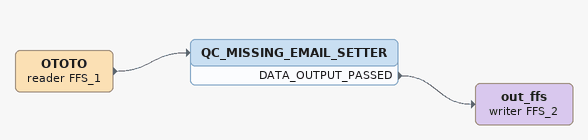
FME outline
OTOTO (reader FFS_1)
    -> QC_MISSING_EMAIL_SETTER
QC_MISSING_EMAIL_SETTER
    DATA_OUTPUT_PASSED -> out_ffs (writer FFS_2)
out_ffs (writer FFS_2)
